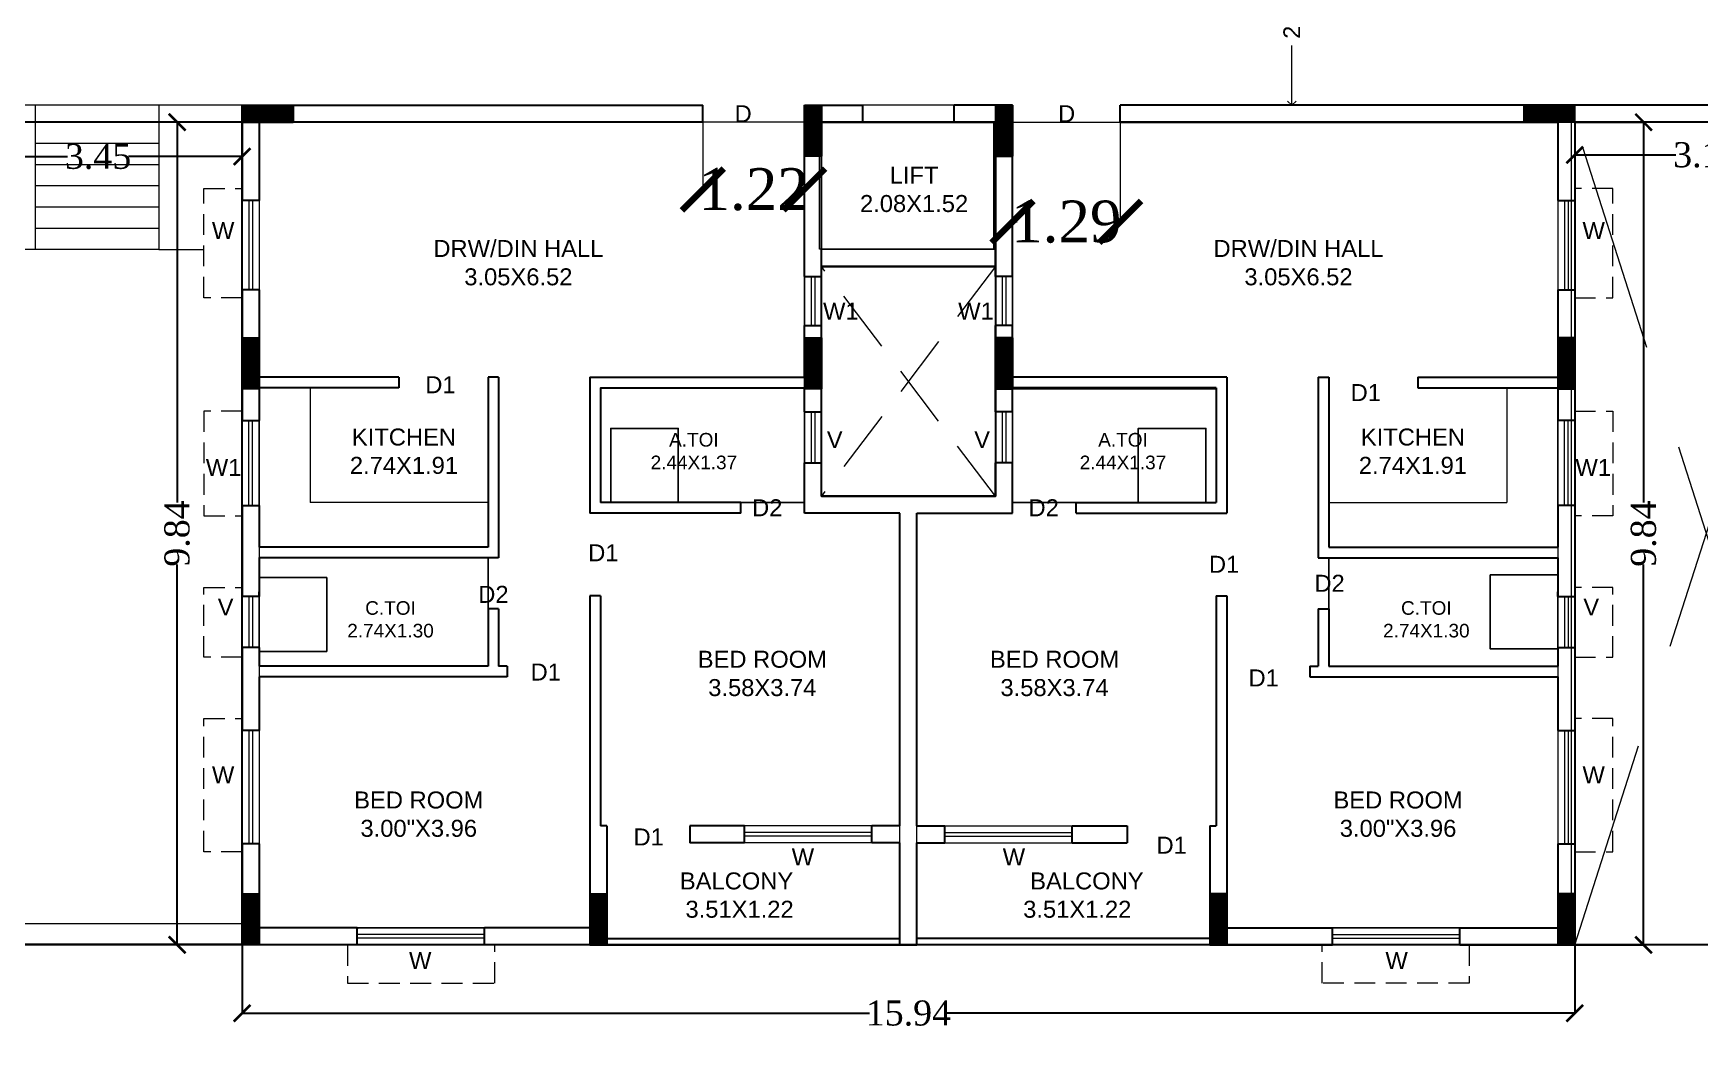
# Model space of a CAD drawing. Header units: metres. Extents: x 0 to 63445, y 32361 to 32804.
# Drawn here: x 63201.25 to 63221.19, y 32622.45 to 32634.5 of the extents above; entities that cross this region are included whole.
import ezdxf

# ---------------------------------------------------------------- set-up
doc = ezdxf.new("R2010")
doc.units = ezdxf.units.M
doc.header["$MEASUREMENT"] = 0
doc.header["$PDMODE"] = 34
doc.header["$PDSIZE"] = -10
for name, pattern in [('CONTINULUS', [0]), ('DASHED', [0.75, 0.5, -0.25]), ('DASHED2', [0.375, 0.25, -0.125])]:
    doc.linetypes.add(name, pattern=pattern)
doc.layers.get('0').update_dxf_attribs({"lineweight": 25})
doc.layers.add('BLK_1_FLR_4_BATH', color=3, linetype='Continuous', plot=False)
doc.layers.add('BLK_1_FLR_4_WATER_CLOSET', color=2, linetype='Continuous', plot=False)
for name, color, linetype, lineweight in [('BLK_1_FLR_4_BLT_UP_AREA', 14, 'DASHED', 9), ('BLK_1_FLR_4_BLT_UP_AREA_DEDUCT', 41, 'DASHED', 9), ('BLK_1_FLR_4_EXIT_WIDTH_DOOR', 7, 'Continuous', 0), ('BLK_1_FLR_4_LIFT_4', 1, 'DASHED', 9), ('BLK_1_FLR_4_UNITFA', 7, 'Continuous', 0), ('COLUMN', 1, 'Continuous', 30), ('elev', 252, 'Continuous', 20), ('hatch', 251, 'Continuous', 20), ('PASSAGE_DOUBLELOADED', 7, 'Continuous', 20), ('STEPS', 114, 'Continuous', 20), ('TEXT-2', 65, 'Continuous', 18), ('wall', 7, 'Continuous', 30), ('window', 154, 'Continuous', 9)]:
    doc.layers.add(name, color=color, linetype=linetype, lineweight=lineweight)
doc.layers.add('text', color=65, linetype='Continuous')
doc.styles.add('Arial', font='arial.ttf', dxfattribs={"height": 0.2})
doc.styles.add('AutoDCRFont', font='arial.ttf')
doc.styles.get("Standard").update_dxf_attribs({"font": 'arial.ttf', "height": 0.4})
doc.styles.add('style2', font='arial.ttf', dxfattribs={"height": 0.25})
doc.styles.add('TNR', font='times.ttf', dxfattribs={"height": 0.5})
doc.dimstyles.new('ARCHANA', dxfattribs={"dimscale": 0, "dimtxt": 0.5, "dimasz": 0.5, "dimexe": 0, "dimexo": 0, "dimgap": 0, "dimtad": 0, "dimzin": 0, "dimdsep": 46, "dimtxsty": 'TNR', "dimblk": 'ARCHTICK', "dimcen": 0.09, "dimclrd": 36, "dimclre": 36, "dimclrt": 7, "dimadec": 0, "dimazin": 0, "dimtfac": 1, "dimtofl": 0, "dimtmove": 0, "dimatfit": 3, "dimldrblk": 'ARCHTICK', "dimfxl": 1, "dimfrac": 2, "dimtolj": 1, "dimtzin": 0, "dimlwd": -1, "dimlwe": -1, "dimarcsym": 0})
doc.dimstyles.new('INT DIM', dxfattribs={"dimtxt": 0.3, "dimasz": 0.1, "dimexe": 0.18, "dimexo": 0.0625, "dimgap": 0.09, "dimtad": 0, "dimzin": 0, "dimdsep": 46, "dimtxsty": 'style2', "dimblk": 'OPEN90', "dimcen": 0.09, "dimse1": 1, "dimse2": 1, "dimclrd": 250, "dimclrt": 256, "dimadec": 0, "dimazin": 0, "dimtfac": 1, "dimtofl": 0, "dimtmove": 0, "dimatfit": 3, "dimfxl": 0.18, "dimtolj": 1, "dimtzin": 0, "dimlwd": -1, "dimarcsym": 0})

# ---------------------------------------------------------------- blocks, each defined once
blk = doc.blocks.new('A$C7D115503')
at = {"layer": 'COLUMN', "ltscale": 3}
h = blk.add_hatch(dxfattribs=at)
h.set_pattern_fill('ANSI31', color=256, style=0)
h.paths.add_polyline_path([(-14.36, -11.59), (-6.36, -11.59), (-6.36, 12.41), (-14.36, 12.41)])
at = {"layer": 'COLUMN', "ltscale": 0.05}
for p, q in [((-14.36, 12.41), (-6.36, 12.41)), ((-14.36, 12.41), (-14.36, -11.59)), ((-6.36, 12.41), (-6.36, -11.59)), ((-6.36, -11.59), (-14.36, -11.59))]:
    blk.add_line(p, q, dxfattribs=at)
blk = doc.blocks.new('_ArchTick')
at = {"color": 0, "linetype": 'ByBlock', "const_width": 0.15}
blk.add_lwpolyline([(-0.5, -0.5), (0.5, 0.5)], dxfattribs=at)
blk = doc.blocks.new('*D658')
at = {"layer": 'Defpoints', "color": 0, "ltscale": 0.5, "transparency": 16777216}
for p in [(63200.304, 32633.435), (63203.75, 32633.435), (63200.304, 32633.024)]:
    blk.add_point(p, dxfattribs=at)
at = {"layer": 'wall', "color": 36, "ltscale": 0.5, "transparency": 16777216}
for p, q in [((63200.304, 32633.435), (63200.304, 32633.024)), ((63203.75, 32633.435), (63203.75, 32633.024)), ((63200.304, 32633.024), (63201.663, 32633.024)), ((63203.75, 32633.024), (63202.391, 32633.024))]:
    blk.add_line(p, q, dxfattribs=at)
at = {"layer": 'wall', "color": 36, "ltscale": 0.5, "transparency": 16777216, "xscale": 0.2, "yscale": 0.2, "zscale": 0.2, "rotation": 180}
blk.add_blockref('_ArchTick', (63200.304, 32633.024), dxfattribs=at)
at = {"layer": 'wall', "color": 36, "ltscale": 0.5, "transparency": 16777216, "xscale": 0.2, "yscale": 0.2, "zscale": 0.2}
blk.add_blockref('_ArchTick', (63203.75, 32633.024), dxfattribs=at)
at = {"layer": 'wall', "color": 7, "ltscale": 0.5, "transparency": 16777216, "insert": (63202.027, 32633.024), "char_height": 0.5, "attachment_point": 5, "style": 'TNR'}
blk.add_mtext('\\A1;{\\H0.6x;3.45}', dxfattribs=at)
blk = doc.blocks.new('*D659')
at = {"layer": 'Defpoints', "color": 0, "ltscale": 0.5, "transparency": 16777216}
for p in [(63203.75, 32633.435), (63202.973, 32623.597), (63203.75, 32623.597)]:
    blk.add_point(p, dxfattribs=at)
at = {"layer": 'wall', "color": 36, "ltscale": 0.5, "transparency": 16777216}
for p, q in [((63203.75, 32633.435), (63202.973, 32633.435)), ((63202.973, 32633.435), (63202.973, 32628.887)), ((63202.973, 32623.597), (63202.973, 32628.145)), ((63203.75, 32623.597), (63202.973, 32623.597))]:
    blk.add_line(p, q, dxfattribs=at)
at = {"layer": 'wall', "color": 36, "ltscale": 0.5, "transparency": 16777216, "xscale": 0.2, "yscale": 0.2, "zscale": 0.2}
for p, rotation in [((63202.973, 32633.435), 90), ((63202.973, 32623.597), 270)]:
    blk.add_blockref('_ArchTick', p, dxfattribs=dict(at, rotation=rotation))
at = {"layer": 'wall', "color": 7, "ltscale": 0.5, "transparency": 16777216, "insert": (63202.973, 32628.516), "char_height": 0.5, "attachment_point": 5, "rotation": 90, "style": 'TNR'}
blk.add_mtext('\\A1;{\\H0.6x;9.84}', dxfattribs=at)
blk = doc.blocks.new('*D660')
at = {"layer": 'Defpoints', "color": 0, "ltscale": 0.5, "transparency": 16777216}
for p in [(63203.75, 32623.597), (63219.694, 32623.597), (63219.694, 32622.779)]:
    blk.add_point(p, dxfattribs=at)
at = {"layer": 'wall', "color": 36, "ltscale": 0.5, "transparency": 16777216}
for p, q in [((63203.75, 32623.597), (63203.75, 32622.779)), ((63219.694, 32623.597), (63219.694, 32622.779)), ((63203.75, 32622.779), (63211.257, 32622.779)), ((63219.694, 32622.779), (63212.187, 32622.779))]:
    blk.add_line(p, q, dxfattribs=at)
at = {"layer": 'wall', "color": 36, "ltscale": 0.5, "transparency": 16777216, "xscale": 0.2, "yscale": 0.2, "zscale": 0.2, "rotation": 180}
blk.add_blockref('_ArchTick', (63203.75, 32622.779), dxfattribs=at)
at = {"layer": 'wall', "color": 36, "ltscale": 0.5, "transparency": 16777216, "xscale": 0.2, "yscale": 0.2, "zscale": 0.2}
blk.add_blockref('_ArchTick', (63219.694, 32622.779), dxfattribs=at)
at = {"layer": 'wall', "color": 7, "ltscale": 0.5, "transparency": 16777216, "insert": (63211.722, 32622.779), "char_height": 0.5, "attachment_point": 5, "style": 'TNR'}
blk.add_mtext('\\A1;{\\H0.6x;15.94}', dxfattribs=at)
blk = doc.blocks.new('*D661')
at = {"layer": 'Defpoints', "color": 0, "ltscale": 0.5, "transparency": 16777216}
for p in [(63219.694, 32633.435), (63220.518, 32633.435), (63219.694, 32623.596)]:
    blk.add_point(p, dxfattribs=at)
at = {"layer": 'wall', "color": 36, "ltscale": 0.5, "transparency": 16777216}
for p, q in [((63219.694, 32633.435), (63220.518, 32633.435)), ((63220.518, 32633.435), (63220.518, 32628.887)), ((63220.518, 32623.596), (63220.518, 32628.144)), ((63219.694, 32623.596), (63220.518, 32623.596))]:
    blk.add_line(p, q, dxfattribs=at)
at = {"layer": 'wall', "color": 36, "ltscale": 0.5, "transparency": 16777216, "xscale": 0.2, "yscale": 0.2, "zscale": 0.2}
for p, rotation in [((63220.518, 32633.435), 90), ((63220.518, 32623.596), 270)]:
    blk.add_blockref('_ArchTick', p, dxfattribs=dict(at, rotation=rotation))
at = {"layer": 'wall', "color": 7, "ltscale": 0.5, "transparency": 16777216, "insert": (63220.518, 32628.515), "char_height": 0.5, "attachment_point": 5, "rotation": 90, "style": 'TNR'}
blk.add_mtext('\\A1;{\\H0.6x;9.84}', dxfattribs=at)
blk = doc.blocks.new('*D662')
at = {"layer": 'Defpoints', "color": 0, "ltscale": 0.5, "transparency": 16777216}
for p in [(63219.694, 32633.435), (63222.843, 32633.435), (63219.694, 32633.043)]:
    blk.add_point(p, dxfattribs=at)
at = {"layer": 'wall', "color": 36, "ltscale": 0.5, "transparency": 16777216}
for p, q in [((63219.694, 32633.435), (63219.694, 32633.043)), ((63222.843, 32633.435), (63222.843, 32633.043)), ((63219.694, 32633.043), (63220.904, 32633.043)), ((63222.843, 32633.043), (63221.632, 32633.043))]:
    blk.add_line(p, q, dxfattribs=at)
at = {"layer": 'wall', "color": 36, "ltscale": 0.5, "transparency": 16777216, "xscale": 0.2, "yscale": 0.2, "zscale": 0.2, "rotation": 180}
blk.add_blockref('_ArchTick', (63219.694, 32633.043), dxfattribs=at)
at = {"layer": 'wall', "color": 36, "ltscale": 0.5, "transparency": 16777216, "xscale": 0.2, "yscale": 0.2, "zscale": 0.2}
blk.add_blockref('_ArchTick', (63222.843, 32633.043), dxfattribs=at)
at = {"layer": 'wall', "color": 7, "ltscale": 0.5, "transparency": 16777216, "insert": (63221.268, 32633.043), "char_height": 0.5, "attachment_point": 5, "style": 'TNR'}
blk.add_mtext('\\A1;{\\H0.6x;3.15}', dxfattribs=at)
blk = doc.blocks.new('_Open90')
at = {"color": 0, "linetype": 'ByBlock', "lineweight": -2}
for p, q in [((0, 0), (-1, 0)), ((-0.5, 0.5), (0, 0)), ((0, 0), (-0.5, -0.5))]:
    blk.add_line(p, q, dxfattribs=at)
blk = doc.blocks.new('*D638')
at = {"layer": 'Defpoints', "color": 0, "linetype": 'CONTINULUS', "ltscale": 0.05, "transparency": 16777216}
for p in [(63215.61, 32635.772), (63216.309, 32635.772), (63215.85, 32633.638)]:
    blk.add_point(p, dxfattribs=at)
at = {"layer": 'PASSAGE_DOUBLELOADED', "color": 250, "ltscale": 0.05, "transparency": 16777216}
for p, q in [((63216.309, 32635.672), (63216.309, 32635.056)), ((63216.309, 32633.738), (63216.309, 32634.353))]:
    blk.add_line(p, q, dxfattribs=at)
at = {"layer": 'PASSAGE_DOUBLELOADED', "color": 250, "linetype": 'CONTINULUS', "ltscale": 0.05, "transparency": 16777216, "xscale": 0.1, "yscale": 0.1, "zscale": 0.1}
for p, rotation in [((63216.309, 32635.772), 90), ((63216.309, 32633.638), 270)]:
    blk.add_blockref('_Open90', p, dxfattribs=dict(at, rotation=rotation))
at = {"layer": 'PASSAGE_DOUBLELOADED', "linetype": 'CONTINULUS', "ltscale": 0.05, "transparency": 16777216, "insert": (63216.309, 32634.705), "char_height": 0.2, "attachment_point": 5, "rotation": 90, "style": 'Arial', "bg_fill": 3, "box_fill_scale": 1.25, "bg_fill_color": 256, "bg_fill_true_color": 13158600, "bg_fill_transparency": 0}
blk.add_mtext('\\A1;2.13', dxfattribs=at)
blk = doc.blocks.new('*D1021')
at = {"layer": 'BLK_1_FLR_4_EXIT_WIDTH_DOOR', "color": 36, "ltscale": 0.5, "transparency": 16777216}
for p, q in [((63209.262, 32633.638), (63209.262, 32632.63)), ((63210.477, 32633.638), (63210.477, 32632.63)), ((63209.262, 32632.63), (63209.282, 32632.63)), ((63210.477, 32632.63), (63210.457, 32632.63))]:
    blk.add_line(p, q, dxfattribs=at)
at = {"layer": 'Defpoints', "color": 0, "ltscale": 0.5, "transparency": 16777216}
for p in [(63209.262, 32633.638), (63210.477, 32633.638), (63210.477, 32632.63)]:
    blk.add_point(p, dxfattribs=at)
at = {"layer": 'BLK_1_FLR_4_EXIT_WIDTH_DOOR', "color": 36, "ltscale": 0.5, "transparency": 16777216, "xscale": 0.5, "yscale": 0.5, "zscale": 0.5, "rotation": 180}
blk.add_blockref('_ArchTick', (63209.262, 32632.63), dxfattribs=at)
at = {"layer": 'BLK_1_FLR_4_EXIT_WIDTH_DOOR', "color": 36, "ltscale": 0.5, "transparency": 16777216, "xscale": 0.5, "yscale": 0.5, "zscale": 0.5}
blk.add_blockref('_ArchTick', (63210.477, 32632.63), dxfattribs=at)
at = {"layer": 'BLK_1_FLR_4_EXIT_WIDTH_DOOR', "color": 7, "ltscale": 0.5, "transparency": 16777216, "insert": (63209.87, 32632.63), "char_height": 0.5, "attachment_point": 5, "style": 'TNR'}
blk.add_mtext('\\A1;1.22', dxfattribs=at)
blk = doc.blocks.new('*D1023')
at = {"layer": 'BLK_1_FLR_4_EXIT_WIDTH_DOOR', "color": 36, "ltscale": 0.5, "transparency": 16777216}
for p, q in [((63212.967, 32633.638), (63212.967, 32632.243)), ((63214.255, 32633.638), (63214.255, 32632.243)), ((63212.967, 32632.243), (63213.024, 32632.243)), ((63214.255, 32632.243), (63214.198, 32632.243))]:
    blk.add_line(p, q, dxfattribs=at)
at = {"layer": 'Defpoints', "color": 0, "ltscale": 0.5, "transparency": 16777216}
for p in [(63212.967, 32633.638), (63214.255, 32633.638), (63214.255, 32632.243)]:
    blk.add_point(p, dxfattribs=at)
at = {"layer": 'BLK_1_FLR_4_EXIT_WIDTH_DOOR', "color": 36, "ltscale": 0.5, "transparency": 16777216, "xscale": 0.5, "yscale": 0.5, "zscale": 0.5, "rotation": 180}
blk.add_blockref('_ArchTick', (63212.967, 32632.243), dxfattribs=at)
at = {"layer": 'BLK_1_FLR_4_EXIT_WIDTH_DOOR', "color": 36, "ltscale": 0.5, "transparency": 16777216, "xscale": 0.5, "yscale": 0.5, "zscale": 0.5}
blk.add_blockref('_ArchTick', (63214.255, 32632.243), dxfattribs=at)
at = {"layer": 'BLK_1_FLR_4_EXIT_WIDTH_DOOR', "color": 7, "ltscale": 0.5, "transparency": 16777216, "insert": (63213.611, 32632.243), "char_height": 0.5, "attachment_point": 5, "style": 'TNR'}
blk.add_mtext('\\A1;1.29', dxfattribs=at)

msp = doc.modelspace()

# ---------------------------------------------------------------- linework, layer by layer
at = {"layer": 'BLK_1_FLR_4_BATH', "color": 3}
for points in [[(63210.4774, 32628.8881), (63208.0389, 32628.8881), (63208.0389, 32630.2597), (63210.4774, 32630.2597)], [(63215.4052, 32628.8881), (63212.9667, 32628.8881), (63212.9667, 32630.247), (63215.4052, 32630.247)], [(63206.6926, 32626.9298), (63203.9532, 32626.9298), (63203.9532, 32628.2265), (63206.6926, 32628.2265)], [(63219.4908, 32626.9298), (63216.7513, 32626.9298), (63216.7513, 32628.2265), (63219.4908, 32628.2265)]]:
    msp.add_lwpolyline(points, close=True, dxfattribs=at)
at = {"layer": 'BLK_1_FLR_4_BLT_UP_AREA_DEDUCT', "color": 14, "linetype": 'Continuous'}
for points in [[(63203.7499, 32623.6031), (63200.3042, 32623.6031), (63200.3042, 32633.4348), (63203.7499, 32633.4348)], [(63210.6576, 32633.4407), (63212.7405, 32633.4407), (63212.7405, 32631.9167), (63210.6576, 32631.9167)], [(63222.802, 32623.602), (63219.6535, 32623.602), (63219.6535, 32633.4348), (63222.802, 32633.4348)], [(63212.7634, 32631.7076), (63210.6806, 32631.7076), (63210.6806, 32628.9643), (63212.7634, 32628.9643)]]:
    msp.add_lwpolyline(points, close=True, dxfattribs=at)
at = {"layer": 'BLK_1_FLR_4_LIFT_4', "color": 2, "linetype": 'CONTINULUS', "ltscale": 0.05}
msp.add_lwpolyline([(63212.7634, 32633.4407), (63210.6806, 32633.4407), (63210.6806, 32631.9167), (63212.7634, 32631.9167)], close=True, dxfattribs=at)
at = {"layer": 'BLK_1_FLR_4_UNITFA', "color": 3, "ltscale": 0.5}
for points in [[(63211.6204, 32623.6734), (63211.6204, 32628.7611), (63210.4773, 32628.7611), (63210.4773, 32633.4348), (63203.9532, 32633.4348), (63203.9532, 32623.8004), (63207.9881, 32623.8004), (63207.9881, 32623.6734), (63211.6204, 32623.6734)], [(63211.8236, 32623.6734), (63211.8236, 32628.7611), (63212.9666, 32628.7611), (63212.9666, 32633.4348), (63219.4908, 32633.4348), (63219.4908, 32623.8004), (63215.4559, 32623.8004), (63215.4559, 32623.6734), (63211.8236, 32623.6734)]]:
    msp.add_lwpolyline(points, close=True, dxfattribs=at)
at = {"layer": 'BLK_1_FLR_4_WATER_CLOSET', "color": 3}
for points in [[(63208.9689, 32628.8881), (63208.1603, 32628.8881), (63208.1603, 32629.773), (63208.9689, 32629.773)], [(63215.2804, 32628.8881), (63214.4717, 32628.8881), (63214.4717, 32629.773), (63215.2804, 32629.773)], [(63204.7619, 32627.1041), (63203.9532, 32627.1041), (63203.9532, 32627.989), (63204.7619, 32627.989)], [(63219.4908, 32627.1357), (63218.6821, 32627.1357), (63218.6821, 32628.0206), (63219.4908, 32628.0206)]]:
    msp.add_lwpolyline(points, close=True, dxfattribs=at)
at = {"layer": 'elev', "linetype": 'DASHED2', "ltscale": 3}
for p, q in [((63212.7634, 32628.9643), (63210.6806, 32631.7076)), ((63212.7634, 32631.7076), (63210.6806, 32628.9643))]:
    msp.add_line(p, q, dxfattribs=at)
at = {"layer": 'elev', "ltscale": 0.05}
for p, q in [((63204.5628, 32630.2597), (63204.5628, 32628.8881)), ((63218.8812, 32630.2597), (63218.8812, 32628.8881)), ((63206.6926, 32628.8881), (63204.5628, 32628.8881)), ((63216.7513, 32628.8881), (63218.8812, 32628.8881))]:
    msp.add_line(p, q, dxfattribs=at)
at = {"layer": 'hatch'}
for p, q in [((63212.2681, 32633.638), (63211.0489, 32633.638)), ((63212.2681, 32633.4348), (63211.0489, 32633.4348))]:
    msp.add_line(p, q, dxfattribs=at)
at = {"layer": 'hatch', "linetype": 'DASHED2', "ltscale": 10}
for p, q in [((63222.8426, 32623.5961), (63219.694, 32633.4348)), ((63219.694, 32623.5972), (63222.8426, 32633.4348))]:
    msp.add_line(p, q, dxfattribs=at)
at = {"layer": 'STEPS'}
for p, q in [((63203.7499, 32633.638), (63200.3042, 32633.638)), ((63201.2745, 32633.638), (63201.2745, 32631.9108)), ((63202.7542, 32633.638), (63202.7542, 32631.9108)), ((63203.7499, 32633.4348), (63200.3042, 32633.4348)), ((63202.7542, 32633.1808), (63201.2745, 32633.1808)), ((63202.7542, 32632.9268), (63201.2745, 32632.9268)), ((63202.7542, 32632.6728), (63201.2745, 32632.6728)), ((63202.7542, 32632.4188), (63201.2745, 32632.4188)), ((63202.7542, 32632.1648), (63201.2745, 32632.1648)), ((63201.2745, 32631.9108), (63200.7614, 32631.9108)), ((63202.7542, 32631.9108), (63201.2745, 32631.9108)), ((63202.7542, 32631.9108), (63203.2927, 32631.9108)), ((63200.3042, 32623.8512), (63203.7499, 32623.8512)), ((63200.3042, 32623.5972), (63203.7499, 32623.5972))]:
    msp.add_line(p, q, dxfattribs=at)
at = {"layer": 'wall', "ltscale": 0.5}
msp.add_line((63204.3596, 32633.638), (63209.262, 32633.638), dxfattribs=at)
at = {"layer": 'wall', "ltscale": 0.05}
for p, q in [((63209.262, 32633.4348), (63209.262, 32633.638)), ((63210.4773, 32631.5892), (63210.4773, 32633.638)), ((63212.9666, 32631.5892), (63212.9666, 32633.638)), ((63214.2547, 32633.4348), (63214.2547, 32633.638)), ((63203.7499, 32633.4348), (63203.7499, 32632.4968)), ((63203.9532, 32633.4348), (63203.9532, 32632.4968)), ((63209.262, 32633.4348), (63203.9532, 32633.4348)), ((63210.6806, 32631.7076), (63210.6806, 32633.4348)), ((63212.7634, 32631.7076), (63212.7634, 32633.4348)), ((63214.2547, 32633.4348), (63219.4908, 32633.4348)), ((63219.4908, 32633.4348), (63219.4908, 32632.4968)), ((63219.694, 32633.4348), (63219.694, 32632.4968)), ((63210.6806, 32631.5892), (63210.6806, 32631.7076)), ((63212.7634, 32631.5892), (63212.7634, 32631.7076)), ((63203.7499, 32631.43), (63203.7499, 32629.8663)), ((63203.9532, 32631.43), (63203.9532, 32630.3867)), ((63219.4908, 32631.43), (63219.4908, 32630.3867)), ((63219.694, 32631.43), (63219.694, 32629.8663)), ((63210.4773, 32630.3867), (63210.4773, 32631.005)), ((63210.6806, 32629.972), (63210.6806, 32631.005)), ((63212.7634, 32629.972), (63212.7634, 32631.005)), ((63212.9666, 32630.3867), (63212.9666, 32631.005)), ((63205.6258, 32630.3867), (63203.9532, 32630.3867)), ((63205.6258, 32630.3867), (63205.6258, 32630.2597)), ((63206.6926, 32630.3867), (63206.6926, 32628.3535)), ((63206.8196, 32630.3867), (63206.6926, 32630.3867)), ((63206.8196, 32630.3867), (63206.8196, 32628.2265)), ((63207.9119, 32630.3867), (63207.9119, 32628.7611)), ((63207.9119, 32630.3867), (63210.4773, 32630.3867)), ((63215.5321, 32630.3867), (63212.9666, 32630.3867)), ((63215.5321, 32630.3867), (63215.5321, 32628.7611)), ((63216.6243, 32630.3867), (63216.6243, 32628.2265)), ((63216.6243, 32630.3867), (63216.7513, 32630.3867)), ((63216.7513, 32630.3867), (63216.7513, 32628.3535)), ((63217.8182, 32630.3867), (63217.8182, 32630.2597)), ((63217.8182, 32630.3867), (63219.4908, 32630.3867)), ((63203.9532, 32630.2597), (63203.9532, 32629.8663)), ((63205.6258, 32630.2597), (63203.9532, 32630.2597)), ((63208.0389, 32630.2597), (63208.0389, 32628.8881)), ((63208.0389, 32630.2597), (63210.4773, 32630.2597)), ((63210.4773, 32629.972), (63210.4773, 32630.2597)), ((63215.4051, 32630.2597), (63212.9666, 32630.2597)), ((63212.9666, 32629.972), (63212.9666, 32630.2597)), ((63215.4051, 32630.2597), (63215.4051, 32628.8881)), ((63217.8182, 32630.2597), (63219.4908, 32630.2597)), ((63219.4908, 32630.2597), (63219.4908, 32629.8663)), ((63210.4773, 32628.7611), (63210.4773, 32629.3624)), ((63210.6806, 32628.9643), (63210.6806, 32629.3624)), ((63212.7634, 32628.9643), (63212.7634, 32629.3624)), ((63212.9666, 32628.7611), (63212.9666, 32629.3624)), ((63210.6806, 32628.9643), (63212.7634, 32628.9643)), ((63203.7499, 32628.8502), (63203.7499, 32627.7614)), ((63203.9532, 32628.8502), (63203.9532, 32628.3535)), ((63209.7153, 32628.7611), (63207.9119, 32628.7611)), ((63209.7153, 32628.8881), (63208.0389, 32628.8881)), ((63209.7153, 32628.7611), (63209.7153, 32628.8881)), ((63211.6204, 32628.7611), (63210.4773, 32628.7611)), ((63211.6204, 32625.0197), (63211.6204, 32628.7611)), ((63211.6204, 32625.0197), (63211.6204, 32628.7611)), ((63211.8236, 32628.7611), (63212.9666, 32628.7611)), ((63211.8236, 32625.0197), (63211.8236, 32628.7611)), ((63211.8236, 32625.0197), (63211.8236, 32628.7611)), ((63213.7286, 32628.8881), (63215.4051, 32628.8881)), ((63213.7286, 32628.7611), (63213.7286, 32628.8881)), ((63213.7286, 32628.7611), (63215.5321, 32628.7611)), ((63219.4908, 32628.8502), (63219.4908, 32628.3535)), ((63219.694, 32628.8502), (63219.694, 32627.7614)), ((63206.6926, 32628.3535), (63203.9532, 32628.3535)), ((63203.9532, 32628.2265), (63203.9532, 32627.7614)), ((63206.8196, 32628.2265), (63203.9532, 32628.2265)), ((63216.6243, 32628.2265), (63219.4908, 32628.2265)), ((63216.7513, 32628.3535), (63219.4908, 32628.3535)), ((63219.4908, 32628.2265), (63219.4908, 32627.7614)), ((63208.0389, 32627.7705), (63207.9119, 32627.7705)), ((63208.0389, 32627.7705), (63207.9119, 32627.7705)), ((63207.9119, 32627.7705), (63207.9119, 32624.2068)), ((63208.0389, 32627.7705), (63208.0389, 32625.0197)), ((63215.4051, 32627.7705), (63215.5321, 32627.7705)), ((63215.4051, 32627.7705), (63215.5321, 32627.7705)), ((63215.4051, 32627.7705), (63215.4051, 32625.0197)), ((63215.5321, 32627.7705), (63215.5321, 32624.2068)), ((63206.8196, 32627.6169), (63206.6926, 32627.6169)), ((63206.6926, 32627.6169), (63206.6926, 32626.9298)), ((63206.8196, 32627.6169), (63206.8196, 32626.9298)), ((63216.6243, 32627.6169), (63216.7513, 32627.6169)), ((63216.6243, 32627.6169), (63216.6243, 32626.9298)), ((63216.7513, 32627.6169), (63216.7513, 32626.9298)), ((63203.7499, 32627.1518), (63203.7499, 32626.1583)), ((63203.9532, 32627.1518), (63203.9532, 32626.9298)), ((63219.4908, 32627.1518), (63219.4908, 32626.9298)), ((63219.694, 32627.1518), (63219.694, 32626.1583)), ((63206.6926, 32626.9298), (63203.9532, 32626.9298)), ((63206.6926, 32626.9298), (63203.9532, 32626.9298)), ((63203.9532, 32626.8028), (63203.9532, 32626.1583)), ((63206.8196, 32626.8028), (63203.9532, 32626.8028)), ((63206.9212, 32626.8028), (63203.9532, 32626.8028)), ((63206.9212, 32626.9298), (63206.8196, 32626.9298)), ((63206.9212, 32626.9298), (63206.9212, 32626.8028)), ((63216.5227, 32626.9298), (63216.6243, 32626.9298)), ((63216.5227, 32626.9298), (63216.5227, 32626.8028)), ((63216.5227, 32626.8028), (63219.4908, 32626.8028)), ((63216.6243, 32626.8028), (63219.4908, 32626.8028)), ((63216.7513, 32626.9298), (63219.4908, 32626.9298)), ((63216.7513, 32626.9298), (63219.4908, 32626.9298)), ((63219.4908, 32626.8028), (63219.4908, 32626.1583)), ((63208.1151, 32625.0197), (63208.0389, 32625.0197)), ((63208.1151, 32625.0197), (63208.1151, 32624.2068)), ((63209.7616, 32625.0197), (63209.1057, 32625.0197)), ((63209.1057, 32625.0197), (63209.1057, 32624.8165)), ((63211.6204, 32625.0197), (63211.2857, 32625.0197)), ((63211.8236, 32625.0197), (63212.1583, 32625.0197)), ((63213.6823, 32625.0197), (63214.3383, 32625.0197)), ((63214.3383, 32625.0197), (63214.3383, 32624.8165)), ((63215.3289, 32625.0197), (63215.4051, 32625.0197)), ((63215.3289, 32625.0197), (63215.3289, 32624.2068)), ((63203.7499, 32624.8047), (63203.7499, 32623.5972)), ((63203.9532, 32624.8047), (63203.9532, 32623.8004)), ((63209.7616, 32624.8165), (63209.1057, 32624.8165)), ((63211.6204, 32624.8165), (63211.2857, 32624.8165)), ((63211.6204, 32623.5972), (63211.6204, 32624.8165)), ((63211.6204, 32623.5972), (63211.6204, 32624.8165)), ((63211.8236, 32624.8165), (63212.1583, 32624.8165)), ((63211.8236, 32623.5972), (63211.8236, 32624.8165)), ((63211.8236, 32623.5972), (63211.8236, 32624.8165)), ((63213.6823, 32624.8165), (63214.3383, 32624.8165)), ((63219.4908, 32624.8047), (63219.4908, 32623.8004)), ((63219.694, 32624.8047), (63219.694, 32623.5972)), ((63207.9119, 32624.2068), (63207.9119, 32623.5972)), ((63207.9881, 32624.2068), (63207.9881, 32623.6734)), ((63215.4559, 32624.2068), (63215.4559, 32623.6734)), ((63215.5321, 32624.2068), (63215.5321, 32623.5972)), ((63205.1256, 32623.8004), (63203.9532, 32623.8004)), ((63205.1256, 32623.8004), (63205.1256, 32623.7877)), ((63207.9119, 32623.8004), (63206.6496, 32623.8004)), ((63215.5321, 32623.8004), (63216.7943, 32623.8004)), ((63218.3184, 32623.8004), (63219.4908, 32623.8004)), ((63218.3184, 32623.8004), (63218.3184, 32623.7877)), ((63205.1256, 32623.5972), (63203.7499, 32623.5972)), ((63207.9119, 32623.5972), (63206.6496, 32623.5972)), ((63207.9119, 32623.5972), (63211.6204, 32623.5972)), ((63207.9881, 32623.6734), (63211.6204, 32623.6734)), ((63211.8236, 32623.5972), (63211.6204, 32623.5972)), ((63211.6204, 32623.5972), (63211.8236, 32623.5972)), ((63211.6204, 32623.5972), (63211.8236, 32623.5972)), ((63211.8236, 32623.5972), (63211.6204, 32623.5972)), ((63215.4559, 32623.6734), (63211.8236, 32623.6734)), ((63215.5321, 32623.5972), (63211.8236, 32623.5972)), ((63215.5321, 32623.5972), (63216.7943, 32623.5972)), ((63218.3184, 32623.5972), (63219.694, 32623.5972))]:
    msp.add_line(p, q, dxfattribs=at)
at = {"layer": 'wall'}
for p, q in [((63210.4773, 32633.638), (63211.1759, 32633.638)), ((63211.1759, 32633.4348), (63211.1759, 32633.638)), ((63212.9666, 32633.638), (63212.2681, 32633.638)), ((63212.2681, 32633.4348), (63212.2681, 32633.638)), ((63222.8426, 32633.638), (63214.2547, 32633.638)), ((63210.6806, 32633.4348), (63211.1759, 32633.4348)), ((63212.7634, 32633.4348), (63212.2681, 32633.4348)), ((63222.8426, 32633.4348), (63214.2547, 32633.4348)), ((63212.7634, 32631.7076), (63210.6806, 32631.7076)), ((63212.7634, 32631.7076), (63210.6806, 32631.7076)), ((63222.8426, 32623.5961), (63219.694, 32623.5961))]:
    msp.add_line(p, q, dxfattribs=at)
at = {"layer": 'wall', "ltscale": 3}
for p, q in [((63203.9532, 32632.4968), (63203.7499, 32632.4968)), ((63219.4908, 32632.4968), (63219.694, 32632.4968)), ((63210.4773, 32631.5892), (63210.6806, 32631.5892)), ((63212.9666, 32631.5892), (63212.7634, 32631.5892)), ((63203.9532, 32631.43), (63203.7499, 32631.43)), ((63219.4908, 32631.43), (63219.694, 32631.43)), ((63210.4773, 32631.005), (63210.6806, 32631.005)), ((63212.9666, 32631.005), (63212.7634, 32631.005)), ((63210.4773, 32629.972), (63210.6806, 32629.972)), ((63212.9666, 32629.972), (63212.7634, 32629.972)), ((63203.7499, 32629.8663), (63203.9532, 32629.8663)), ((63219.694, 32629.8663), (63219.4908, 32629.8663)), ((63210.4773, 32629.3624), (63210.6806, 32629.3624)), ((63212.9666, 32629.3624), (63212.7634, 32629.3624)), ((63203.7499, 32628.8502), (63203.9532, 32628.8502)), ((63219.694, 32628.8502), (63219.4908, 32628.8502)), ((63203.9532, 32627.7614), (63203.7499, 32627.7614)), ((63219.4908, 32627.7614), (63219.694, 32627.7614)), ((63203.9532, 32627.1518), (63203.7499, 32627.1518)), ((63219.4908, 32627.1518), (63219.694, 32627.1518)), ((63203.9532, 32626.1583), (63203.7499, 32626.1583)), ((63219.4908, 32626.1583), (63219.694, 32626.1583)), ((63209.7616, 32624.8165), (63209.7616, 32625.0197)), ((63211.2857, 32624.8165), (63211.2857, 32625.0197)), ((63212.1583, 32624.8165), (63212.1583, 32625.0197)), ((63213.6823, 32624.8165), (63213.6823, 32625.0197)), ((63203.9532, 32624.8047), (63203.7499, 32624.8047)), ((63219.4908, 32624.8047), (63219.694, 32624.8047)), ((63205.1256, 32623.5972), (63205.1256, 32623.8004)), ((63206.6496, 32623.5972), (63206.6496, 32623.8004)), ((63216.7943, 32623.5972), (63216.7943, 32623.8004)), ((63218.3184, 32623.5972), (63218.3184, 32623.8004))]:
    msp.add_line(p, q, dxfattribs=at)
at = {"layer": 'wall', "ltscale": 0.1}
for p, q in [((63210.4773, 32629.972), (63210.4773, 32630.0297)), ((63212.9666, 32629.972), (63212.9666, 32630.0297)), ((63203.9532, 32627.7614), (63203.9532, 32627.8191)), ((63219.4908, 32627.7614), (63219.4908, 32627.8191))]:
    msp.add_line(p, q, dxfattribs=at)
at = {"layer": 'wall', "ltscale": 0.5}
msp.add_lwpolyline([(63222.8426, 32633.4348), (63219.694, 32633.4348), (63219.694, 32623.5961), (63203.7499, 32623.5972), (63203.7499, 32633.4348), (63200.3042, 32633.4348)], dxfattribs=at)
for points in [[(63210.6806, 32633.4348), (63212.7634, 32633.4348), (63212.7634, 32631.7076), (63210.6806, 32631.7076)], [(63210.6806, 32631.7076), (63212.7634, 32631.7076), (63212.7634, 32628.9643), (63210.6806, 32628.9643)]]:
    msp.add_lwpolyline(points, close=True, dxfattribs=at)
at = {"layer": 'window'}
for p, q in [((63203.7499, 32632.4916), (63203.7499, 32631.4309)), ((63203.8299, 32632.4916), (63203.8299, 32631.4309)), ((63203.8732, 32632.4916), (63203.8732, 32631.4309)), ((63203.9532, 32632.4968), (63203.9532, 32631.43)), ((63219.4908, 32632.4968), (63219.4908, 32631.43)), ((63219.5708, 32632.4916), (63219.5708, 32631.4309)), ((63219.6141, 32632.4916), (63219.6141, 32631.4309)), ((63219.694, 32632.4916), (63219.694, 32631.4309)), ((63210.4773, 32631.5892), (63210.4773, 32631.0059)), ((63210.5573, 32631.584), (63210.5573, 32631.0059)), ((63210.6006, 32631.584), (63210.6006, 32631.0059)), ((63210.6806, 32631.584), (63210.6806, 32631.0059)), ((63212.7634, 32631.584), (63212.7634, 32631.0059)), ((63212.8433, 32631.584), (63212.8433, 32631.0059)), ((63212.8867, 32631.584), (63212.8867, 32631.0059)), ((63212.9666, 32631.5892), (63212.9666, 32631.0059)), ((63210.4773, 32629.972), (63210.4773, 32629.972)), ((63210.4773, 32629.972), (63210.4773, 32629.3633)), ((63210.5573, 32629.972), (63210.5573, 32629.3633)), ((63210.6006, 32629.972), (63210.6006, 32629.3633)), ((63210.6806, 32629.972), (63210.6806, 32629.3633)), ((63212.7634, 32629.972), (63212.7634, 32629.3633)), ((63212.8433, 32629.972), (63212.8433, 32629.3633)), ((63212.8867, 32629.972), (63212.8867, 32629.3633)), ((63212.9666, 32629.972), (63212.9666, 32629.972)), ((63212.9666, 32629.972), (63212.9666, 32629.3633)), ((63203.7499, 32628.8502), (63203.7499, 32629.8663)), ((63203.8299, 32628.8502), (63203.8299, 32629.8663)), ((63203.8732, 32628.8502), (63203.8732, 32629.8663)), ((63203.9532, 32628.8502), (63203.9532, 32629.8663)), ((63219.4908, 32628.8502), (63219.4908, 32629.8663)), ((63219.5708, 32628.8502), (63219.5708, 32629.8663)), ((63219.6141, 32628.8502), (63219.6141, 32629.8663)), ((63219.694, 32628.8502), (63219.694, 32629.8663)), ((63210.4773, 32629.3633), (63210.4773, 32629.3624)), ((63210.5573, 32629.3633), (63210.5573, 32629.3624)), ((63210.6007, 32629.3633), (63210.6007, 32629.3624)), ((63210.6806, 32629.3633), (63210.6806, 32629.3624)), ((63212.7634, 32629.3633), (63212.7634, 32629.3624)), ((63212.8433, 32629.3633), (63212.8433, 32629.3624)), ((63212.8866, 32629.3633), (63212.8866, 32629.3624)), ((63212.9666, 32629.3633), (63212.9666, 32629.3624)), ((63203.7499, 32627.7614), (63203.75, 32627.1518)), ((63203.8298, 32627.7614), (63203.8299, 32627.1518)), ((63203.8732, 32627.7614), (63203.8732, 32627.1518)), ((63203.9532, 32627.7614), (63203.9532, 32627.1518)), ((63219.4908, 32627.7614), (63219.4908, 32627.1518)), ((63219.5708, 32627.7614), (63219.5708, 32627.1518)), ((63219.6141, 32627.7614), (63219.6141, 32627.1518)), ((63219.694, 32627.7614), (63219.694, 32627.1518)), ((63203.7499, 32627.1527), (63203.7499, 32627.1518)), ((63203.8298, 32627.1527), (63203.8298, 32627.1518)), ((63203.8732, 32627.1527), (63203.8732, 32627.1518)), ((63203.9532, 32627.1527), (63203.9532, 32627.1518)), ((63219.4908, 32627.1527), (63219.4908, 32627.1518)), ((63219.5708, 32627.1527), (63219.5708, 32627.1518)), ((63219.6141, 32627.1527), (63219.6141, 32627.1518)), ((63219.694, 32627.1527), (63219.694, 32627.1518)), ((63203.7499, 32626.1583), (63203.7499, 32624.8047)), ((63203.8299, 32626.1583), (63203.8299, 32624.8047)), ((63203.8732, 32626.1583), (63203.8732, 32624.8047)), ((63203.9532, 32626.1583), (63203.9532, 32624.8047)), ((63219.4908, 32626.1583), (63219.4908, 32624.8047)), ((63219.5708, 32626.1583), (63219.5708, 32624.8047)), ((63219.6141, 32626.1583), (63219.6141, 32624.8047)), ((63219.694, 32626.1583), (63219.694, 32624.8047)), ((63211.2857, 32625.0197), (63209.7625, 32625.0197)), ((63212.1583, 32625.0197), (63213.6814, 32625.0197)), ((63211.2857, 32624.8165), (63209.7616, 32624.8165)), ((63211.2857, 32624.9397), (63209.7625, 32624.9397)), ((63211.2857, 32624.8964), (63209.7625, 32624.8964)), ((63212.1583, 32624.9397), (63213.6814, 32624.9397)), ((63212.1583, 32624.8964), (63213.6814, 32624.8964)), ((63212.1583, 32624.8165), (63213.6823, 32624.8165)), ((63206.6496, 32623.8004), (63205.1265, 32623.8004)), ((63216.7943, 32623.8004), (63218.3175, 32623.8004)), ((63206.6496, 32623.7205), (63205.1265, 32623.7205)), ((63206.6496, 32623.6772), (63205.1265, 32623.6772)), ((63206.6496, 32623.5972), (63205.1265, 32623.5972)), ((63216.7943, 32623.7205), (63218.3175, 32623.7205)), ((63216.7943, 32623.6772), (63218.3175, 32623.6772)), ((63216.7943, 32623.5972), (63218.3175, 32623.5972))]:
    msp.add_line(p, q, dxfattribs=at)
at = {"layer": 'window', "color": 8, "linetype": 'DASHED2'}
for points in [[(63203.7499, 32631.3363), (63203.2927, 32631.3363), (63203.2927, 32632.6412), (63203.7499, 32632.6412)], [(63219.694, 32631.3363), (63220.1512, 32631.3363), (63220.1512, 32632.6412), (63219.694, 32632.6412)], [(63203.7499, 32629.9805), (63203.2927, 32629.9805), (63203.2927, 32628.7264), (63203.7499, 32628.7264)], [(63219.694, 32629.9805), (63220.1512, 32629.9805), (63220.1512, 32628.7264), (63219.694, 32628.7264)], [(63203.7499, 32627.0366), (63203.2927, 32627.0366), (63203.2927, 32627.8706), (63203.7499, 32627.8706)], [(63219.694, 32627.0366), (63220.1512, 32627.0366), (63220.1512, 32627.8706), (63219.694, 32627.8706)], [(63203.7499, 32624.7109), (63203.2927, 32624.7109), (63203.2927, 32626.3027), (63203.7499, 32626.3027)], [(63219.694, 32624.7109), (63220.1512, 32624.7109), (63220.1512, 32626.3027), (63219.694, 32626.3027)], [(63205.0114, 32623.5972), (63205.0114, 32623.14), (63206.7735, 32623.14), (63206.7735, 32623.5972)], [(63218.4326, 32623.5972), (63218.4326, 32623.14), (63216.6705, 32623.14), (63216.6705, 32623.5972)]]:
    msp.add_lwpolyline(points, dxfattribs=at)

# ---------------------------------------------------------------- block references
at = {"layer": 'COLUMN', "ltscale": 0.05, "yscale": 0.025400733691282, "zscale": 0.025400733691282}
for p, xscale, rotation in [((63204.0653, 32633.7996), 0.025400733691282, 90), ((63219.3787, 32633.7996), -0.025400733691282, 270)]:
    msp.add_blockref('A$C7D115503', p, dxfattribs=dict(at, xscale=xscale, rotation=rotation))
for p, xscale in [((63210.8422, 32633.3227), 0.025400733691282), ((63212.6018, 32633.3227), -0.025400733691282), ((63204.1148, 32630.5413), 0.025400733691282), ((63210.8422, 32630.5413), 0.025400733691282), ((63212.6018, 32630.5413), -0.025400733691282), ((63219.3292, 32630.5413), -0.025400733691282), ((63204.1148, 32623.8915), 0.025400733691282), ((63208.2767, 32623.8915), 0.025400733691282), ((63215.1673, 32623.8915), -0.025400733691282), ((63219.3292, 32623.8915), -0.025400733691282)]:
    msp.add_blockref('A$C7D115503', p, dxfattribs=dict(at, xscale=xscale))

# ---------------------------------------------------------------- texts
at = {"layer": 'text'}
for s, insert, char_height, width, attachment_point in [('\\pxqc;D', (63212.6787, 32633.638), 0.20321, 5.867919, 3), ('\\pxqc;D', (63216.5485, 32633.638), 0.20321, 5.867919, 3), ('\\pxqc;LIFT\\P2.08X1.52', (63214.5587, 32632.3579), 0.20321, 5.537709, 9), ('\\pxqc;DRW/DIN HALL\\P3.05X6.52', (63204.2611, 32631.4815), 0.203206, 5.588511, 7), ('\\pxqc;DRW/DIN HALL\\P3.05X6.52', (63219.1829, 32631.4815), 0.203206, 5.588511, 9), ('\\pxqc;D1', (63209.0572, 32630.397), 0.20321, 5.867919, 3), ('\\pxqc;D1', (63220.128, 32630.3032), 0.20321, 5.867919, 3), ('\\pxqc;KITCHEN\\P2.74X1.91', (63202.8922, 32629.2266), 0.203206, 5.588511, 7), ('\\pxqc;KITCHEN\\P2.74X1.91', (63220.5518, 32629.2266), 0.203206, 5.588511, 9), ('\\pxqc;A.TOI\\P2.44X1.37', (63206.9223, 32629.2826), 0.162565, 4.465728, 7), ('\\pxqc;A.TOI\\P2.44X1.37', (63216.5217, 32629.2826), 0.162565, 4.465728, 9), ('\\pxqc;D2', (63212.9666, 32628.9255), 0.20321, 5.867919, 3), ('\\pxqc;D2', (63216.2741, 32628.9255), 0.20321, 5.867919, 3), ('\\pxqc;D1', (63211.0061, 32628.3868), 0.20321, 5.867919, 3), ('\\pxqc;D1', (63218.4326, 32628.2496), 0.20321, 5.867919, 3), ('\\pxqc;D2', (63219.694, 32628.0222), 0.20321, 5.867919, 3), ('\\pxqc;D2', (63209.6909, 32627.8901), 0.20321, 5.867919, 3), ('\\pxqc;C.TOI\\P2.74X1.30', (63203.2927, 32627.2708), 0.162565, 4.465728, 7), ('\\pxqc;C.TOI\\P2.74X1.30', (63220.1512, 32627.2708), 0.162565, 4.465728, 9), ('\\pxqc;D1', (63210.317, 32626.961), 0.20321, 5.867919, 3), ('\\pxqc;BED ROOM\\P3.58X3.74', (63207.1797, 32626.569), 0.203206, 5.588511, 7), ('\\pxqc;BED ROOM\\P3.58X3.74', (63216.2643, 32626.569), 0.203206, 5.588511, 9), ('\\pxqc;D1', (63218.9065, 32626.8906), 0.20321, 5.867919, 3), ('\\pxqc;BED ROOM\\P3.00"X3.96', (63203.0694, 32624.886), 0.203206, 5.588511, 7), ('\\pxqc;BED ROOM\\P3.00"X3.96', (63220.3745, 32624.886), 0.203206, 5.588511, 9), ('\\pxqc;D1', (63211.5487, 32624.9887), 0.20321, 5.867919, 3), ('\\pxqc;D1', (63217.8059, 32624.8902), 0.20321, 5.867919, 3), ('\\pxqc; BALCONY\\P\\pq*;3.51X1.22', (63210.349, 32623.9181), 0.203206, 1.445887, 9), ('\\pxqc; BALCONY\\P\\pq*;3.51X1.22', (63213.0949, 32623.9181), 0.203206, 1.445887, 7)]:
    msp.add_mtext(s, dxfattribs=dict(at, insert=insert, char_height=char_height, width=width, attachment_point=attachment_point))
at = {"layer": 'TEXT-2', "width": 0.183842, "style": 'AutoDCRFont'}
for s, insert, char_height, attachment_point in [('W', (63203.6573, 32632.0363), 0.2032, 9), ('W', (63219.7866, 32632.0363), 0.2032, 7), ('W1', (63211.1264, 32631.0737), 0.20321, 9), ('W1', (63212.3175, 32631.0737), 0.20321, 7), ('V', (63210.9348, 32629.5367), 0.2032, 9), ('V', (63212.5091, 32629.5367), 0.2032, 7), ('W1', (63203.7418, 32629.2039), 0.20321, 9), ('W1', (63219.7022, 32629.2039), 0.20321, 7), ('V', (63203.6474, 32627.5355), 0.2032, 9), ('V', (63219.7965, 32627.5355), 0.2032, 7), ('W', (63203.6573, 32625.5283), 0.2032, 9), ('W', (63219.7866, 32625.5283), 0.2032, 7), ('W', (63210.5937, 32624.5462), 0.2032, 9), ('W', (63212.8503, 32624.5462), 0.2032, 7), ('W', (63206.0151, 32623.3075), 0.2032, 9), ('W', (63217.4288, 32623.3075), 0.2032, 7)]:
    msp.add_mtext(s, dxfattribs=dict(at, insert=insert, char_height=char_height, attachment_point=attachment_point))

# ---------------------------------------------------------------- dimensions: what is measured, and where the dimension line sits
at = {"layer": 'BLK_1_FLR_4_EXIT_WIDTH_DOOR', "color": 1, "ltscale": 0.5}
for base, p1, p2, picture, middle in [((63210.4773, 32632.63), (63209.262, 32633.638), (63210.4773, 32633.638), '*D1021', (63209.8697, 32632.63)), ((63214.2547, 32632.2431), (63212.9666, 32633.638), (63214.2547, 32633.638), '*D1023', (63213.6107, 32632.2431))]:
    dim = msp.add_linear_dim(base=base, p1=p1, p2=p2, dimstyle='ARCHANA', override={"dimscale": 1, "dimfxl": 6, "dimarcsym": 1}, dxfattribs=at)
    dim.commit()
    dim.dimension.update_dxf_attribs({"geometry": picture, "text_midpoint": middle})
at = {"layer": 'wall', "ltscale": 0.5}
for base, p1, p2, picture, middle in [((63202.9732, 32623.5972), (63203.7499, 32633.4348), (63203.7499, 32623.5972), '*D659', (63202.9732, 32628.516)), ((63220.5182, 32633.4348), (63219.694, 32623.5961), (63219.694, 32633.4348), '*D661', (63220.5182, 32628.5155))]:
    dim = msp.add_linear_dim(base=base, p1=p1, p2=p2, angle=270, text='{\\H0.6x;<>}', dimstyle='ARCHANA', override={"dimscale": 1, "dimtxt": 0.3, "dimasz": 0.2, "dimfxl": 6, "dimarcsym": 1}, dxfattribs=at)
    dim.commit()
    dim.dimension.update_dxf_attribs({"geometry": picture, "text_midpoint": middle})
for base, p1, p2, picture, middle in [((63200.3042, 32633.0235), (63203.7499, 32633.4348), (63200.3042, 32633.4348), '*D658', (63202.0271, 32633.0235)), ((63219.694, 32633.0431), (63222.8426, 32633.4348), (63219.694, 32633.4348), '*D662', (63221.2683, 32633.0431)), ((63219.694, 32622.779), (63203.7499, 32623.5972), (63219.694, 32623.5972), '*D660', (63211.722, 32622.779))]:
    dim = msp.add_linear_dim(base=base, p1=p1, p2=p2, text='{\\H0.6x;<>}', dimstyle='ARCHANA', override={"dimscale": 1, "dimtxt": 0.3, "dimasz": 0.2, "dimfxl": 6, "dimarcsym": 1}, dxfattribs=at)
    dim.commit()
    dim.dimension.update_dxf_attribs({"geometry": picture, "text_midpoint": middle})

# ---------------------------------------------------------------- next in the draw order: dimensions: what is measured, and where the dimension line sits
at = {"layer": 'PASSAGE_DOUBLELOADED', "color": 2, "linetype": 'CONTINULUS', "ltscale": 0.05}
dim = msp.add_linear_dim(base=(63216.3089, 32635.7717), p1=(63215.8505, 32633.638), p2=(63215.6103, 32635.7717), angle=90, dimstyle='INT DIM', override={"dimtxt": 0.2, "dimtxsty": 'Arial', "dimfxl": 0.125, "dimtfill": 1, "dimtfillclr": 7, "dimarcsym": 1}, dxfattribs=at)
dim.commit()
dim.dimension.update_dxf_attribs({"geometry": '*D638', "text_midpoint": (63216.3089, 32634.7049)})

# ---------------------------------------------------------------- next in the draw order: linework, layer by layer
at = {"layer": 'BLK_1_FLR_4_BLT_UP_AREA', "color": 14, "linetype": 'CONTINULUS', "ltscale": 0.05}
msp.add_lwpolyline([(63170.8973, 32623.5961), (63233.1569, 32623.5961), (63233.1569, 32625.205), (63233.7665, 32625.205), (63233.7665, 32627.055), (63234.2761, 32627.055), (63234.2761, 32633.4856), (63233.1569, 32633.4856), (63233.1569, 32635.9241), (63234.2761, 32635.9241), (63234.2761, 32642.3547), (63233.7665, 32642.3547), (63233.7665, 32644.2047), (63233.1569, 32644.2047), (63233.1569, 32645.8136), (63170.8973, 32645.8136)], dxfattribs=at)

doc.saveas('drawing.dxf')
